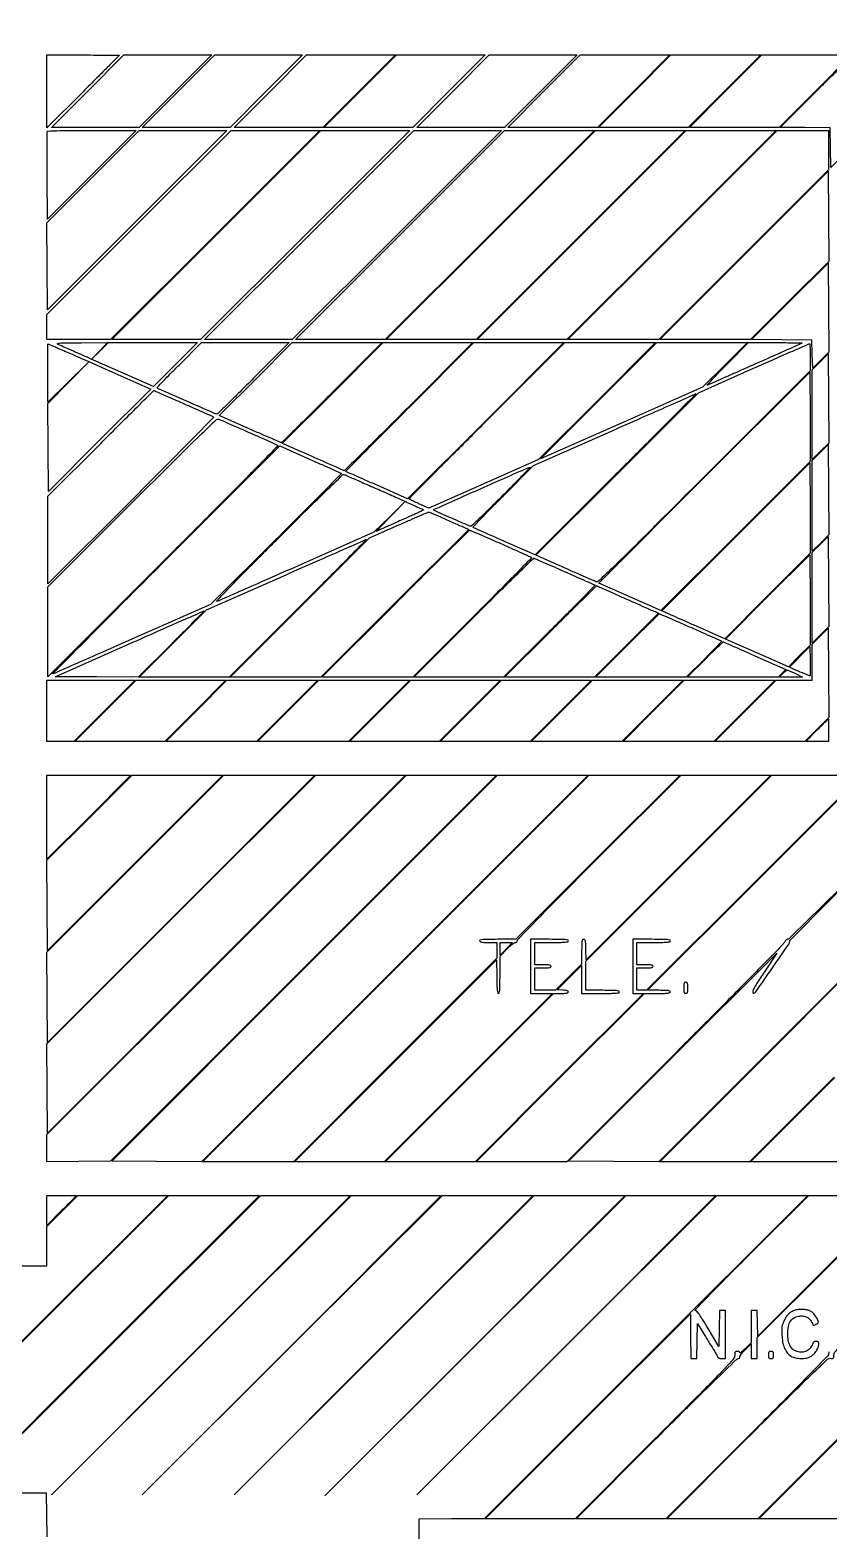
# Model space of a CAD drawing. Extents: x 0 to 1066, y 0 to 761.
# Drawn here: x 470.8 to 537.1, y 370.5 to 494.9 of the extents above; entities that cross this region are included whole.
import ezdxf

# ---------------------------------------------------------------- set-up
doc = ezdxf.new("R2010")
doc.units = 0
doc.header["$MEASUREMENT"] = 0

msp = doc.modelspace()

# ---------------------------------------------------------------- linework, layer by layer
for points in [[(183.390323, 95.266879, 0.000001), (192.989143, 95.254457, 0.000118)], [(329.859243, 95.267872, -0.000023), (352.558836, 95.240684, -0.000004), (375.624384, 95.211821, -0.198594)], [(479.458836, 95.240684, -0.000004), (502.524384, 95.211821, -0.198594)], [(733.258836, 95.240684, -0.000004), (756.324384, 95.211821, -0.198594)], [(289.192229, 95.24091, -0.000004), (312.172908, 95.212432, -0.198597)], [(416.092229, 95.24091, -0.000004), (439.072908, 95.212432, -0.198597)], [(542.992229, 95.24091, -0.000004), (565.972908, 95.212432, -0.198597)], [(606.442229, 95.24091, -0.000004), (629.422908, 95.212432, -0.198597)], [(669.892229, 95.24091, -0.000004), (692.872908, 95.212432, -0.198597)], [(375.865972, 145.56135, -0.000139), (375.849221, 127.376659, -0.000232), (375.823742, 112.056445, -0.000003), (375.794083, 98.149601, -0.198357)], [(537.972827, 423.645946, -0.001596), (535.742983, 421.447326, -0.000145), (533.740648, 419.486733, -0.196101), (533.642747, 419.4468, 0.152809), (533.575778, 419.425844, 0.039947), (533.487609, 419.353608, 0.036771), (533.395574, 419.250982, 0.030482), (533.313104, 419.12955, -0.060386), (533.13636, 418.900054, -0.000191), (530.56827, 416.289898, -0.001081), (527.655501, 413.344433, -0.000676), (524.233401, 409.90815), (515.341994, 401.004), (511.576939, 401.004), (507.811885, 401.004), (514.791, 407.9835), (521.770115, 414.963), (522.848958, 414.963, 0.003771), (523.436644, 414.967432, 0.025507), (523.726843, 414.986638, 0.058071), (523.881149, 415.023272, 0.315286), (523.9278, 415.0899, 0.301002), (523.884333, 415.155562, 0.067281), (523.74805, 415.19283, 0.028725), (523.490053, 415.212251, 0.004426), (522.9762, 415.2168), (522.024601, 415.2168), (530.9496, 424.1421), (539.874599, 433.0674)], [(539.1558, 417.20457), (531.054291, 409.10339), (522.952782, 401.002211), (519.210108, 401.024256), (515.467433, 401.0463), (524.105743, 409.6755), (532.744053, 418.3047), (531.719927, 416.762453, 0.003704), (531.068569, 415.765618, 0.028369), (530.793394, 415.278994, 0.121092), (530.744283, 415.056151, 0.463761), (530.840667, 414.978492, 0.196188), (531.001356, 415.083245, 0.000635), (532.386543, 417.089129, 0.000781), (533.754479, 419.082079, 0.151127), (533.826, 419.313301, -0.197127), (533.851956, 419.376578, -0.00006), (535.832681, 421.384231, -0.001028), (538.037972, 423.609793, -0.000623)], [(542.83544, 398.2122), (536.99827, 392.374334), (531.1611, 386.536469), (531.137422, 387.594434), (531.113745, 388.6524), (530.862472, 388.6524), (530.6112, 388.6524), (530.6112, 387.31706), (530.6112, 385.98172), (530.1459, 385.5222, -0.010526), (529.967273, 385.353069, -0.020767), (529.817282, 385.227879, -0.023807), (529.706613, 385.151125, -0.589137), (529.6806, 385.16554, 0.195438), (529.664632, 385.20483, 0.086747), (529.618472, 385.238185, 0.06663), (529.55005, 385.260828, 0.046666), (529.4691, 385.2684, 0.052545), (529.352662, 385.25613, 0.195566), (529.292859, 385.215545, 0.129271), (529.264312, 385.132521, 0.018517), (529.2576, 384.951351, -0.182983), (529.132902, 384.622024, -0.009516), (528.353231, 383.773192, -0.005476), (526.882291, 382.26513, -0.00037), (522.637852, 378.014151), (516.018104, 371.394), (512.29566, 371.394), (508.573216, 371.394), (517.075358, 379.896553), (525.5775, 388.399106), (525.600269, 386.537653), (525.623037, 384.6762), (525.873221, 384.6762), (526.123405, 384.6762), (526.146552, 386.13555), (526.1697, 387.5949), (526.7196, 386.684648, 0.00102), (526.947069, 386.309847, 0.001023), (527.175809, 385.936401, 0.000998), (527.376649, 385.611461, 0.004094), (527.500451, 385.415648, -0.006631), (527.595047, 385.264337, -0.006104), (527.688296, 385.106367, -0.006107), (527.767977, 384.963525, -0.020035), (527.815607, 384.86655, 0.068858), (527.87234, 384.774839, 0.104741), (527.94548, 384.716823, 0.083938), (528.048037, 384.685729, 0.031736), (528.198006, 384.6762), (528.4962, 384.6762), (528.4962, 386.6643), (528.4962, 388.6524), (528.244352, 388.6524), (527.992504, 388.6524), (527.969402, 387.160633), (527.9463, 385.668866), (527.058, 387.15956, 0.003814), (526.610681, 387.897367, 0.015973), (526.324302, 388.330119, 0.020218), (526.119748, 388.595338, 0.22022), (526.000781, 388.651327, -0.657883), (525.975608, 388.710759, -0.001024), (527.04147, 389.820591, -0.003444), (528.46324, 391.274777, -0.001081), (530.6112, 393.4323), (535.390538, 398.2122), (539.112989, 398.2122)], [(537.083145, 385.226145, 0.140654), (537.051107, 385.168461, 0.056939), (537.0408, 385.078247, -0.194477), (536.971875, 384.907743, -0.000789), (535.518796, 383.408899, -0.00276), (533.526804, 381.383138, -0.000714), (530.294148, 378.141047), (523.547497, 371.394), (519.8251, 371.394), (516.102704, 371.394), (522.7434, 378.0351, -0.001003), (525.345273, 380.626713, -0.001757), (527.51102, 382.760237, -0.000183), (529.42729, 384.633404, -0.195863), (529.532348, 384.6762, 0.093857), (529.590912, 384.687291, 0.1054), (529.638677, 384.718883, 0.104358), (529.669732, 384.7675, 0.090366), (529.6806, 384.82714, -0.146026), (529.705559, 384.910779, -0.017818), (529.817282, 385.068725, -0.019901), (529.967711, 385.250593, -0.015197), (530.1459, 385.4376), (530.6112, 385.89712), (530.6112, 385.28666), (530.6112, 384.6762), (530.865, 384.6762), (531.1188, 384.6762), (531.1188, 385.543125), (531.1188, 386.41005), (537.019423, 392.311125), (542.920047, 398.2122)], [(503.140764, 281.083694, 0.000007), (513.507446, 281.06242, 0.000347)]]:
    msp.add_lwpolyline(points, format="xyb")
for points in [[(409.06215, 749.15415), (40.8618, 749.132981), (40.8618, 380.65769), (40.8618, 12.1824), (501.2973, 12.1824), (961.7328, 12.1824), (961.7328, 380.646631), (961.7328, 749.110861), (961.41555, 749.1633, 0.040886), (961.153339, 749.184871, 0.000002), (934.190609, 749.194398, 0.000089), (904.448031, 749.199508, 0.000054), (869.1804, 749.195529, -0.000029), (813.61687, 749.186499, -0.000004), (696.10453, 749.175037, -0.000004), (556.774728, 749.163736, -0.000004)], [(478.2438, 492.773403, -0.198001), (478.237568, 492.758282, -0.000018), (477.361581, 491.876194, -0.000559), (476.392078, 490.902188, -0.000337), (475.2405, 489.7494), (472.2372, 486.746994), (472.2372, 489.770997), (472.2372, 492.795), (475.2405, 492.795, -0.000674), (476.392118, 492.793448, -0.001124), (477.361581, 492.788656, -0.000051), (478.234982, 492.782286, -0.412049)], [(539.2404, 489.134728), (539.2404, 485.474455), (538.22709, 484.463785), (537.213779, 483.453114), (537.19074, 485.099607), (537.1677, 486.7461), (535.096994, 486.768798), (533.026288, 486.791495), (536.027147, 489.793248, -0.001656), (537.185282, 490.944077, -0.00269), (538.177699, 491.913235, -0.000412), (539.061519, 492.765694, -0.194009), (539.134203, 492.795, -0.401748), (539.193761, 492.737935, -0.003436), (539.218636, 492.044876, -0.006087), (539.236029, 491.011607, -0.001164)], [(475.959235, 482.854105), (472.2795, 479.17361), (472.257415, 482.748355, -0.001079), (472.251875, 484.126346, -0.001722), (472.253738, 485.304083, -0.000327), (472.259636, 486.342542, -0.090262), (472.27591, 486.42885, -0.2991), (472.357552, 486.487522, -0.003327), (473.069563, 486.512605, -0.005934), (474.118507, 486.530115, -0.001206), (475.97773, 486.5346), (479.638971, 486.5346)], [(477.125041, 466.7382), (480.86414, 465.0885), (476.61412, 460.837007), (472.3641, 456.585514), (472.342037, 460.243137), (472.319973, 463.90076), (474.034037, 465.63673), (475.7481, 467.372699), (474.03495, 465.681493), (472.3218, 463.990286), (472.3218, 466.418172), (472.3218, 468.846057), (472.853871, 468.616978, -0.001857), (473.213608, 468.460511, -0.000104), (474.328007, 467.970592, -0.00016), (475.654017, 467.386806, -0.000118)], [(476.592125, 468.23985), (475.917319, 467.5419), (476.638177, 468.23985), (477.359034, 468.9378), (481.037124, 468.9378), (484.715214, 468.9378), (482.894167, 467.116753), (481.07312, 465.295706), (477.22621, 466.99706, -0.000011), (475.73357, 467.657242, -0.000017), (474.434776, 468.231774, -0.000006), (473.315869, 468.726792, -0.000415), (473.1255, 468.811206, -0.666468), (473.126797, 468.867285, -0.077765), (473.300294, 468.905484, -0.013272), (473.820755, 468.923685, -0.001319), (475.069315, 468.930899), (477.266931, 468.9378)], [(489.3687, 465.9768, -0.001366), (488.227589, 464.841561, -0.002229), (487.252757, 463.885594, -0.000283), (486.381643, 463.039883, -0.194923), (486.322215, 463.0158, -0.103557), (486.199375, 463.041518, -0.000125), (483.843597, 464.073844, -0.000141), (481.495221, 465.104415, -0.091132), (481.377884, 465.18393, -0.409971), (481.377414, 465.214658, -0.000414), (481.896128, 465.756425, -0.003207), (482.486913, 466.364586, -0.001923), (483.196063, 467.079766), (485.052658, 468.9378), (488.690726, 468.9378), (492.328794, 468.9378)], [(495.8829, 464.7924, -0.000782), (494.288744, 463.202971, -0.001287), (492.93535, 461.864711, -0.000095), (491.717043, 460.666668, -0.196685), (491.668979, 460.647, -0.101548), (491.616151, 460.657841, -0.000231), (490.875581, 460.975557, -0.00152), (490.041863, 461.336696, -0.000943), (489.065181, 461.765491), (486.530552, 462.883981), (489.556585, 465.910891), (492.582619, 468.9378), (496.305136, 468.9378), (500.027653, 468.9378)], [(502.232796, 463.612897, -0.000719), (500.187558, 461.573338, -0.001196), (498.457604, 459.861352, -0.000059), (496.895751, 458.323462, -0.345635), (496.857896, 458.319204, 0.034144), (496.781986, 458.359238, 0.000023), (494.641881, 459.30727, 0.000206), (492.718055, 460.15844, 0.003044), (492.040859, 460.452808), (491.752018, 460.576279), (495.932138, 464.757039), (500.112259, 468.9378), (503.834728, 468.9378), (507.557196, 468.9378)], [(508.614091, 462.464929), (502.141219, 455.992057), (499.60426, 457.107902, -0.000421), (498.628835, 457.53791, -0.000685), (497.801179, 457.904964, -0.000075), (497.062308, 458.233987, -0.062832), (497.028651, 458.254373, -0.446387), (497.02701, 458.281234, -0.000042), (498.565837, 459.840632, -0.001018), (500.276442, 461.566771, -0.000609), (502.315899, 463.611399), (507.641796, 468.9378), (511.364379, 468.9378), (515.086962, 468.9378)], [(517.849535, 464.086236), (512.998521, 459.234673), (508.448441, 457.225686), (503.89836, 455.2167), (503.08428, 455.575133, -0.004928), (502.772195, 455.71623, -0.007923), (502.509336, 455.843305, -0.00272), (502.287391, 455.956491, -0.280466), (502.2702, 455.984727, -0.197855), (502.284944, 456.020529, -0.000022), (504.165047, 457.915828, -0.000616), (506.247372, 460.009636, -0.000371), (508.720743, 462.486844), (515.171285, 468.9378), (518.935917, 468.9378), (522.700548, 468.9378)], [(535.518, 467.732097), (535.518, 466.610995), (526.724696, 457.817996, -0.000311), (521.340985, 452.441161, -0.003666), (519.231366, 450.367488, -0.002817), (517.96016, 449.149942, -0.301955), (517.735946, 449.11106, 0.000113), (517.592643, 449.174123, 0.000002), (516.895984, 449.48051, 0.000006), (516.080776, 449.839019, 0.000004), (515.150956, 450.247911), (512.761412, 451.2987), (519.500282, 458.038173), (526.239151, 464.777647), (530.815125, 466.807367, -0.000343), (532.574149, 467.586153, -0.000562), (534.065546, 468.243223, -0.000044), (535.405126, 468.831465, -0.071969), (535.45455, 468.845143, -0.430878), (535.480168, 468.824113, -0.0032), (535.499362, 468.521509, -0.008929), (535.513443, 468.161424, -0.005307)], [(534.829602, 468.898002, -0.092092), (534.764987, 468.853632, -0.000017), (530.986397, 467.175121, -0.000086), (527.344015, 465.558015, -0.017059), (526.9734, 465.408463, -0.789288), (526.960339, 465.428231, -0.001403), (527.405431, 465.900969, -0.003849), (527.950102, 466.467431, -0.00214), (528.622345, 467.150012), (530.398189, 468.9378), (532.633795, 468.9378, -0.001669), (533.488338, 468.934947, -0.002861), (534.201, 468.926109, -0.000466), (534.823059, 468.914254, -0.660975)], [(483.560819, 463.894822, -0.000949), (484.494433, 463.481811, -0.001513), (485.290731, 463.124847, -0.000286), (485.991978, 462.807457, -0.079413), (486.046132, 462.77166, -0.42421), (486.047351, 462.724447, -0.000072), (484.064735, 460.707169, -0.001337), (481.853358, 458.469774, -0.000801), (479.214682, 455.822782), (472.3218, 448.930289), (472.3218, 452.567592), (472.3218, 456.204896), (476.699545, 460.583248, -0.000319), (478.380284, 462.262075, -0.00053), (479.800088, 463.675459, -0.000016), (481.086226, 464.952989, -0.198032), (481.107114, 464.9616, -0.102839), (481.130325, 464.956775, -0.000049), (481.840192, 464.648234, -0.000698), (482.629325, 464.303839, -0.000425)], [(519.395928, 458.018761), (512.706889, 451.329723), (510.174595, 452.442734, -0.000965), (509.199401, 452.873606, -0.001542), (508.368067, 453.245911, -0.000284), (507.635494, 453.577204, -0.083252), (507.580701, 453.614001, -0.414753), (507.579415, 453.661708, -0.000551), (508.281759, 454.399984, -0.003697), (509.086282, 455.231406, -0.002215), (510.053783, 456.207879), (512.588464, 458.7435), (519.294482, 461.717051, -0.000118), (521.868805, 462.857817, -0.000196), (524.043013, 463.819647, -0.000007), (526.009329, 464.688557, -0.053857), (526.042733, 464.699201, -0.742404), (526.047584, 464.690203, -0.000011), (524.107655, 462.740369, -0.000395), (521.957908, 460.583157, -0.000236)], [(488.988, 461.497509, -0.00115), (489.884267, 461.098888, -0.001828), (490.649128, 460.753239, -0.000372), (491.320813, 460.44613, -0.089026), (491.375905, 460.407856, -0.412479), (491.376087, 460.357542, -0.000041), (488.611682, 457.557036, -0.001004), (485.540071, 454.458283, -0.000602), (481.879555, 450.789055), (472.3218, 441.231581), (472.3218, 444.95365), (472.3218, 448.67572), (479.314969, 455.669269, -0.000476), (483.288437, 459.635393, -0.003872), (485.122996, 461.434984, -0.002271), (486.295254, 462.556972, -0.289929), (486.484819, 462.594327, -0.010594), (486.614563, 462.540843, -0.000195), (487.293009, 462.243884, -0.000482), (488.08366, 461.896537, -0.000322)], [(496.644762, 458.094438, -0.412584), (496.644842, 458.06572, -0.000041), (495.073811, 456.477365, -0.001009), (493.328092, 454.719794, -0.000605), (491.247648, 452.638706), (485.8155, 447.218007), (479.3436, 444.363672, -0.000142), (476.853246, 443.266184, -0.00023), (474.735544, 442.334806, -0.000027), (472.845142, 441.504556, -0.019603), (472.7448, 441.465108, -0.794859), (472.731641, 441.485958, -0.000044), (475.434716, 444.216671, -0.000693), (478.460632, 447.264521, -0.00041), (482.080161, 450.894241), (491.542423, 460.367605), (494.076075, 459.248539, -0.000605), (495.049976, 458.816977, -0.000984), (495.875759, 458.447907, -0.000108), (496.612507, 458.116697, -0.090924)], [(500.21865, 456.535948, -0.001056), (501.459417, 455.984524, -0.001747), (502.50404, 455.51324, -0.000135), (503.438529, 455.087403, -0.293777), (503.4546, 455.062411, -0.286187), (503.439392, 455.038017, -0.001369), (503.162598, 454.903246, -0.005595), (502.841657, 454.752473, -0.00344), (502.46055, 454.581771, 0.000326), (502.009493, 454.383101, 0.000194), (501.472713, 454.146007, 0.000194), (500.937952, 453.909308, 0.000336), (500.4936, 453.712062), (499.5207, 453.279412), (500.74738, 454.530956), (501.97406, 455.7825), (500.66278, 454.494612), (499.3515, 453.206724), (493.0065, 450.40504, -0.000105), (490.553113, 449.322344, -0.000164), (488.438364, 448.390449, -0.000044), (486.592781, 447.578081, -0.005775), (486.3654, 447.481137, -0.809448), (486.329569, 447.533365, -0.002054), (487.382501, 448.632898, -0.003364), (488.917817, 450.201772, -0.000883), (491.3991, 452.694573, -0.001133), (493.631585, 454.919408, -0.002564), (495.333439, 456.590535, -0.000375), (496.756513, 457.971577, -0.260108), (496.8558, 457.998066, -0.0403), (496.952388, 457.965114, -0.0002), (497.895983, 457.555302, -0.000913), (498.969075, 457.086405, -0.000578)], [(509.9265, 456.1632, -0.001606), (508.980256, 455.222596, -0.00261), (508.169843, 454.430486, -0.000388), (507.447691, 453.733062, -0.194188), (507.390055, 453.7098, -0.103189), (507.230072, 453.743172, -0.00058), (505.803928, 454.367195, -0.000257), (504.340906, 455.010275, -0.297555), (504.306272, 455.0634, -0.296321), (504.338051, 455.112239, -0.00003), (508.250028, 456.848537, -0.000087), (512.10565, 458.558742, -0.080318), (512.294753, 458.608444, -0.697192), (512.304852, 458.587529, -0.000393), (511.633751, 457.893518, -0.002491), (510.860991, 457.10355, -0.001451)], [(531.976391, 447.926541), (528.432992, 444.383143), (526.074646, 445.419828, -0.000548), (525.153296, 445.826043, -0.000785), (524.337091, 446.188503, -0.000421), (523.646898, 446.496999, -0.012086), (523.471285, 446.580824), (523.22627, 446.705134), (529.350985, 452.830313), (535.4757, 458.955493), (535.497744, 455.212716), (535.519789, 451.469939)], [(505.15684, 454.355943, 0.000107), (505.653337, 454.13638, 0.000114), (506.13924, 453.921759, 0.000108), (506.557186, 453.737376, 0.000533), (506.79296, 453.633721), (507.21262, 453.449758), (501.082679, 447.319379), (494.952738, 441.189), (491.18805, 441.189), (487.423363, 441.189), (493.197026, 446.96295), (498.97069, 452.7369), (501.402995, 453.812468, -0.000649), (502.339286, 454.225045, -0.001052), (503.136244, 454.572993, -0.000127), (503.84741, 454.881488, -0.087835), (503.88784, 454.891118, -0.114289), (503.927213, 454.8844, -0.000628), (504.282282, 454.735181, -0.002678), (504.686747, 454.562049, -0.001693)], [(509.879169, 452.269553, -0.000765), (510.837175, 451.844008, -0.001237), (511.651032, 451.478585, -0.000171), (512.373606, 451.151702, -0.090299), (512.413508, 451.124092, -0.411524), (512.413673, 451.088353, -0.000077), (510.991708, 449.640447, -0.00138), (509.405101, 448.034284, -0.000827), (507.512011, 446.13471), (502.566842, 441.189), (498.802091, 441.189), (495.037341, 441.189), (501.1281, 447.2802, -0.000652), (503.46955, 449.615717, -0.001077), (505.454615, 451.582102, -0.000066), (507.244608, 453.347162, -0.197143), (507.30368, 453.371372, -0.100967), (507.367904, 453.358247, -0.000352), (508.095218, 453.047701, -0.001882), (508.918256, 452.691926, -0.001178)], [(493.0488, 446.8995), (487.33877, 441.189), (483.616294, 441.189), (479.893818, 441.189), (482.686714, 443.981896), (485.47961, 446.774792), (492.077155, 449.691038, -0.000205), (494.609882, 450.809314, -0.000339), (496.749028, 451.751036, -0.000012), (498.683792, 452.60116, -0.095717), (498.716765, 452.608642, -0.678563), (498.721848, 452.596968, -0.000019), (497.069152, 450.932142, -0.00056), (495.235377, 449.08918, -0.000334)], [(515.1717, 449.93906, -0.000422), (516.115081, 449.52195, -0.000685), (516.915752, 449.165815, -0.000077), (517.630197, 448.846729, -0.061158), (517.663699, 448.82654, -0.44723), (517.665433, 448.799979, -0.000082), (516.573844, 447.687862, -0.001417), (515.354836, 446.453351, -0.000848), (513.899352, 444.992651), (510.096405, 441.189), (506.373924, 441.189), (502.651442, 441.189), (507.600271, 446.138793, -0.001119), (509.503891, 448.034281, -0.001852), (511.120233, 449.624708, -0.000151), (512.573063, 451.042839, -0.296043), (512.6337, 451.054965, -0.008952), (512.69967, 451.02737, -0.000038), (513.414135, 450.713299, -0.000187), (514.225129, 450.35636, -0.000118)], [(520.123852, 447.741323, 0.000145), (521.002519, 447.3533, 0.000201), (521.789848, 447.006263, 0.000123), (522.453014, 446.714467, 0.002575), (522.651413, 446.628445), (522.940126, 446.505028), (520.283117, 443.847014), (517.626107, 441.189), (513.903556, 441.189), (510.181005, 441.189), (513.982442, 444.991141, -0.001008), (515.443704, 446.446792, -0.001675), (516.68206, 447.667224, -0.000116), (517.796659, 448.757847, -0.344724), (517.834442, 448.762034, 0.033485), (517.87621, 448.739936, 0.000074), (518.527813, 448.44931, 0.000501), (519.261912, 448.1229, 0.000311)], [(482.557111, 443.937534), (479.806645, 441.187068), (476.36448, 441.209184), (472.922315, 441.2313), (479.072807, 443.95376, -0.000163), (481.434111, 444.998051, -0.000269), (483.428971, 445.878227, -0.000011), (485.232292, 446.672689, -0.069125), (485.265439, 446.68211, -0.716987), (485.270417, 446.672201, -0.000073), (484.48725, 445.87832, -0.001044), (483.608846, 444.991871, -0.000618)], [(525.604985, 445.325938, -0.000624), (526.570239, 444.898388, -0.001013), (527.389294, 444.532385, -0.00012), (528.118979, 444.204332, -0.086184), (528.153824, 444.180764, -0.411322), (528.154536, 444.150732, -0.000639), (527.747427, 443.720702, -0.003983), (527.279602, 443.235598, -0.002387), (526.71653, 442.666426), (525.240913, 441.189), (521.475818, 441.189), (517.710723, 441.189), (520.3323, 443.8116, -0.001255), (521.342476, 444.817109, -0.002052), (522.204438, 445.663811, -0.00024), (522.975725, 446.414528, -0.195278), (523.024174, 446.4342, -0.101507), (523.077814, 446.423197, -0.000242), (523.811285, 446.108648, -0.001559), (524.637471, 445.750809, -0.000968)], [(530.932046, 442.965556), (533.494792, 441.837999), (533.177927, 441.5135), (532.861061, 441.189), (529.093287, 441.189), (525.325513, 441.189), (526.799557, 442.664851, -0.002275), (527.368175, 443.229009, -0.003747), (527.854656, 443.700181, -0.000596), (528.287041, 444.111741, -0.315101), (528.32145, 444.116908, 0.011511), (528.360284, 444.098699, 0.000016), (529.108051, 443.768883, 0.000136), (529.946088, 443.399555, 0.000084)], [(535.493412, 441.305412, -0.304613), (535.448229, 441.296533, -0.000519), (534.683911, 441.618216, -0.001479), (533.958246, 441.92705, -0.077904), (533.830313, 442.007403, -0.419452), (533.828672, 442.034657, -0.001753), (534.050731, 442.278994, -0.006608), (534.313994, 442.559112, -0.003949), (534.634013, 442.885529), (535.4757, 443.730584), (535.499244, 442.532686, -0.002339), (535.506153, 442.071339, -0.003762), (535.507243, 441.678042, -0.000788), (535.505061, 441.333224, -0.196859)], [(534.2913, 441.486427), (534.8835, 441.203142), (533.915154, 441.196071), (532.946809, 441.189), (533.2338, 441.4851, -0.015305), (533.350223, 441.598085, -0.020608), (533.462677, 441.692533, -0.018186), (533.559996, 441.76216, -0.163685), (533.609946, 441.775456, -0.080187), (533.668469, 441.762101, -0.004198), (533.84687, 441.688184, -0.006544), (534.057953, 441.595365, -0.004705)], [(537.0408, 436.7898), (537.0408, 435.8592), (536.090493, 435.8592), (535.140186, 435.8592), (536.0679, 436.7898, -0.00114), (536.425217, 437.146598, -0.001867), (536.729735, 437.447036, -0.000199), (537.002613, 437.714044, -0.195985), (537.018207, 437.7204, -0.406447), (537.027439, 437.711411, -0.000579), (537.034163, 437.447036, -0.003793), (537.039176, 437.146637, -0.002275)], [(479.1744, 433.045863, -0.198123), (479.168176, 433.030772, -0.000013), (478.155499, 432.011979, -0.000483), (477.035798, 430.887749, -0.000291), (475.7058, 429.5565), (472.2372, 426.088674), (472.2372, 429.578037), (472.2372, 433.0674), (475.7058, 433.0674, -0.000582), (477.035837, 433.065852, -0.00097), (478.155499, 433.061074, -0.000038), (479.165594, 433.054725, -0.412352)], [(517.9212, 426.2571), (511.111294, 419.4468), (509.609447, 419.4468, 0.002515), (508.776124, 419.442609, 0.018562), (508.379058, 419.423863, 0.03718), (508.162384, 419.389203, 0.347518), (508.1076, 419.3199, 0.266366), (508.144079, 419.256283, 0.088943), (508.2486, 419.217882, 0.037256), (508.447614, 419.197875, 0.00643), (508.8267, 419.193), (509.5458, 419.193), (509.5458, 418.537508), (509.5458, 417.882016), (501.107109, 409.443008), (492.668417, 401.004), (488.903642, 401.004), (485.138867, 401.004), (501.1704, 417.0357), (517.201933, 433.0674), (520.966519, 433.0674), (524.731106, 433.0674)], [(524.604425, 425.410599), (516.9483, 417.753797), (516.92419, 418.600299, 0.004152), (516.90546, 419.109339, 0.044055), (516.877932, 419.314886, 0.145859), (516.824622, 419.41, 0.194981), (516.73384, 419.4468, 0.221786), (516.642507, 419.404191, 0.135458), (516.592147, 419.29395, 0.036862), (516.571395, 419.051953, 0.002963), (516.5676, 418.411626), (516.5676, 417.376453), (515.490171, 416.296626), (514.412741, 415.2168), (513.544371, 415.2168), (512.676, 415.2168), (512.676, 416.1474), (512.676, 417.078), (513.3528, 417.078, 0.006994), (513.7074, 417.08296, 0.039364), (513.89565, 417.103116, 0.093584), (513.994577, 417.14171, 0.258593), (514.0296, 417.2049, 0.258593), (513.994577, 417.26809, 0.093584), (513.89565, 417.306684, 0.039364), (513.7074, 417.32684, 0.006994), (513.3528, 417.3318), (512.676, 417.3318), (512.676, 418.2624), (512.676, 419.193), (514.0719, 419.193, 0.002745), (514.843682, 419.197237, 0.019923), (515.214, 419.216073, 0.041306), (515.414757, 419.251201, 0.341131), (515.4678, 419.3199, 0.350929), (515.412054, 419.389544, 0.034985), (515.1858, 419.423935, 0.017834), (514.772769, 419.442634, 0.002394), (513.9027, 419.4468), (512.3376, 419.4468), (512.3376, 417.2049), (512.3376, 414.963), (513.246858, 414.963), (514.156115, 414.963), (507.177, 407.9835), (500.197885, 401.004), (496.475453, 401.004), (492.75302, 401.004), (501.12826, 409.379713), (509.5035, 417.755426), (509.526696, 416.359213, 0.002903), (509.54369, 415.601248, 0.019357), (509.568938, 415.224594, 0.036816), (509.606801, 415.015621, 0.341954), (509.674746, 414.963, 0.352723), (509.742927, 415.017933, 0.033412), (509.776737, 415.245331, 0.017717), (509.79538, 415.655924, 0.002486), (509.7996, 416.504827), (509.7996, 418.046654), (510.368381, 418.619827, -0.012266), (510.5972, 418.83937, -0.01681), (510.814239, 419.02463, -0.013574), (511.000969, 419.165352, -0.15591), (511.087481, 419.193, 0.0911), (511.146696, 419.203879, 0.103804), (511.195147, 419.234953, 0.104748), (511.226716, 419.282622, 0.094327), (511.2378, 419.340854, -0.195928), (511.280378, 419.445341, -0.000172), (513.201276, 421.409536, -0.001709), (515.383779, 423.624503, -0.000984), (518.026753, 426.278054), (524.815706, 433.0674), (528.538128, 433.0674), (532.260549, 433.0674)], [(530.865, 424.1421), (521.940001, 415.2168), (521.538, 415.2168), (521.136, 415.2168), (521.136, 416.1474), (521.136, 417.078), (521.8128, 417.078, 0.006994), (522.1674, 417.08296, 0.039364), (522.35565, 417.103116, 0.093584), (522.454577, 417.14171, 0.258593), (522.4896, 417.2049, 0.258593), (522.454577, 417.26809, 0.093584), (522.35565, 417.306684, 0.039364), (522.1674, 417.32684, 0.006994), (521.8128, 417.3318), (521.136, 417.3318), (521.136, 418.2624), (521.136, 419.193), (522.5319, 419.193, 0.002745), (523.303682, 419.197237, 0.019923), (523.674, 419.216073, 0.041306), (523.874757, 419.251201, 0.341131), (523.9278, 419.3199, 0.350929), (523.872054, 419.389544, 0.034985), (523.6458, 419.423935, 0.017834), (523.232769, 419.442634, 0.002394), (522.3627, 419.4468), (520.7976, 419.4468), (520.7976, 417.2049), (520.7976, 414.963), (521.241558, 414.963), (521.685515, 414.963), (514.7064, 407.9835), (507.727285, 401.004), (504.004885, 401.004), (500.282485, 401.004), (507.2616, 407.9835), (514.240715, 414.963), (514.854258, 414.963, 0.008298), (515.166429, 414.968181, 0.041062), (515.340874, 414.988379, 0.09146), (515.434787, 415.025863, 0.25764), (515.4678, 415.085678, 0.225594), (515.440102, 415.143944, 0.094395), (515.361711, 415.186266, 0.049509), (515.222916, 415.21554, 0.013675), (515.000491, 415.233728), (514.533182, 415.2591), (515.550391, 416.272978), (516.5676, 417.286855), (516.5676, 416.124928), (516.5676, 414.963), (518.1327, 414.963, 0.002394), (519.002769, 414.967166, 0.017834), (519.4158, 414.985865, 0.034985), (519.642054, 415.020256, 0.350929), (519.6978, 415.0899, 0.341131), (519.644757, 415.158599, 0.041306), (519.444, 415.193727, 0.019923), (519.073682, 415.212563, 0.002745), (518.3019, 415.2168), (516.906, 415.2168), (516.906, 416.422178), (516.906, 417.627555), (524.625577, 425.347478), (532.345153, 433.0674), (536.067576, 433.0674), (539.789999, 433.0674)], [(510.8148, 419.169202, -0.193519), (510.808326, 419.153101, -0.000719), (510.665693, 419.004843, -0.003569), (510.501796, 418.837381, -0.002217), (510.3072, 418.6431), (509.7996, 418.140797), (509.7996, 418.666898), (509.7996, 419.193), (510.3072, 419.193, -0.004394), (510.501836, 419.191289, -0.007318), (510.665693, 419.186009, -0.00214), (510.805676, 419.178846, -0.398076)], [(525.0276, 415.4283, 0.009792), (525.032803, 415.162644, 0.077556), (525.056441, 415.042312, 0.189837), (525.107619, 414.984428, 0.118451), (525.1968, 414.963, 0.118451), (525.285981, 414.984428, 0.189837), (525.337159, 415.042312, 0.077556), (525.360797, 415.162644, 0.009792), (525.366, 415.4283, 0.009792), (525.360797, 415.693956, 0.077556), (525.337159, 415.814287, 0.189837), (525.285981, 415.872172, 0.118451), (525.1968, 415.8936, 0.118451), (525.107619, 415.872172, 0.189837), (525.056441, 415.814287, 0.077556), (525.032803, 415.693956, 0.009792)], [(469.9107, 385.8606), (457.559317, 373.509), (454.069459, 373.509), (450.5796, 373.509), (450.5796, 373.741505, -0.194361), (450.675154, 373.978034, -0.001258), (452.274565, 375.626194, -0.002724), (454.736263, 378.122823, -0.000395), (459.779704, 383.174405), (468.979809, 392.3748), (470.608504, 392.3748), (472.2372, 392.3748), (472.2372, 394.002358), (472.2372, 395.629916), (473.526326, 396.921058), (474.815453, 398.2122), (478.538768, 398.2122), (482.262083, 398.2122)], [(474.6906, 398.189956, -0.19669), (474.684284, 398.174522, -0.000112), (474.330257, 397.814545, -0.0014), (473.934238, 397.414299, -0.000851), (473.4639, 396.9432), (472.2372, 395.718689), (472.2372, 396.965444), (472.2372, 398.2122), (473.4639, 398.2122, -0.001699), (473.934278, 398.210601, -0.002834), (474.330257, 398.205666, -0.000324), (474.681665, 398.199066, -0.408535)], [(544.5702, 384.8031), (531.1613, 371.394), (527.396701, 371.394), (523.632102, 371.394), (530.299643, 378.061942, -0.000415), (534.384742, 382.140504, -0.004839), (535.998476, 383.718145, -0.005496), (536.951765, 384.612336, -0.225762), (537.215492, 384.69344, 0.027069), (537.363524, 384.679841, 0.208459), (537.426891, 384.704678, 0.179202), (537.457227, 384.77055, 0.019236), (537.4638, 384.941343, -0.186944), (537.577678, 385.235277, -0.006175), (538.450867, 386.169593, -0.004921), (540.001094, 387.756252, -0.000435), (543.956644, 391.718945), (550.449488, 398.2122), (554.214294, 398.2122), (557.9791, 398.2122)], [(565.3395, 397.9584, -0.038973), (565.174876, 397.811399, -0.097558), (565.030907, 397.740695, -0.058098), (564.829701, 397.711122, -0.007468), (564.393072, 397.7046), (563.6898, 397.7046), (563.6898, 397.006757), (563.6898, 396.308914), (551.232558, 383.851457), (538.775315, 371.394), (535.010608, 371.394), (531.2459, 371.394), (544.6548, 384.8031), (558.0637, 398.2122), (561.823178, 398.2122), (565.582656, 398.2122)], [(534.442654, 388.724954, 0.059516), (534.099728, 388.621557, 0.068177), (533.807708, 388.443368, 0.063922), (533.56032, 388.182616, 0.044133), (533.349729, 387.833849, 0.023456), (533.231307, 387.55997, 0.051905), (533.173406, 387.340098, 0.040209), (533.154321, 387.080551, 0.009508), (533.165616, 386.646018, 0.030277), (533.228256, 386.054704, 0.053173), (533.360392, 385.581535, 0.063874), (533.566264, 385.210129, 0.075137), (533.849967, 384.925465, 0.091389), (534.182485, 384.762857, 0.049982), (534.631014, 384.684629, 0.049511), (535.094126, 384.696742, 0.079662), (535.472313, 384.807163, 0.074061), (535.73256, 384.981759, 0.05007), (535.971777, 385.248008, 0.050852), (536.148394, 385.54924, 0.08952), (536.219603, 385.827981, 0.033776), (536.220128, 385.958512, 0.143146), (536.193769, 386.031208, 0.161014), (536.134458, 386.073486, 0.046009), (536.022444, 386.097133, 0.069391), (535.905813, 386.094512, 0.134233), (535.821549, 386.056082, 0.092973), (535.749304, 385.968657, 0.022427), (535.665501, 385.799663, -0.089954), (535.433707, 385.457143, -0.11296), (535.112177, 385.250386, -0.108403), (534.722057, 385.199169, -0.077745), (534.293567, 385.304301, -0.102524), (534.018572, 385.492481, -0.084297), (533.817872, 385.787008, -0.068303), (533.696526, 386.188421, -0.039313), (533.6568, 386.692898, -0.043646), (533.713906, 387.345846, -0.102176), (533.893983, 387.799174, -0.130682), (534.204783, 388.076833, -0.09684), (534.649993, 388.203011, -0.060002), (535.0224, 388.189312, -0.10679), (535.307253, 388.079023, -0.098266), (535.536455, 387.853149, -0.045195), (535.740667, 387.485033, 0.375334), (535.805026, 387.455008, 0.035765), (535.981336, 387.519988, 0.035169), (536.151668, 387.61192, 0.256825), (536.1948, 387.690352, 0.127008), (536.147816, 387.872333, 0.024472), (535.967183, 388.164155, 0.026053), (535.755313, 388.439819, 0.092745), (535.582685, 388.578975, 0.053853), (535.340091, 388.67753, 0.037751), (535.050972, 388.736987, 0.036362), (534.742771, 388.753851, 0.039001)], [(532.0494, 384.9723, 0.021436), (532.056533, 384.806012, 0.13443), (532.085657, 384.72696, 0.189121), (532.145656, 384.687931, 0.050766), (532.2609, 384.6762, 0.050766), (532.376144, 384.687931, 0.189121), (532.436143, 384.72696, 0.13443), (532.465267, 384.806012, 0.021436), (532.4724, 384.9723, 0.021436), (532.465267, 385.138588, 0.13443), (532.436143, 385.21764, 0.189121), (532.376144, 385.256669, 0.050766), (532.2609, 385.2684, 0.050766), (532.145656, 385.256669, 0.189121), (532.085657, 385.21764, 0.13443), (532.056533, 385.138588, 0.021436)]]:
    msp.add_lwpolyline(points, format="xyb", close=True)
for points in [[(482.8968, 489.7917), (479.894394, 486.7884), (476.256594, 486.7884), (472.618794, 486.7884), (475.6212, 489.7917), (478.623606, 492.795), (482.261406, 492.795), (485.899206, 492.795)], [(490.4262, 489.7917), (487.423794, 486.7884), (483.785994, 486.7884), (480.148194, 486.7884), (483.1506, 489.7917), (486.153006, 492.795), (489.790806, 492.795), (493.428606, 492.795)], [(498.1248, 489.7917), (495.122394, 486.7884), (491.442294, 486.7884), (487.762194, 486.7884), (490.7646, 489.7917), (493.767006, 492.795), (497.447106, 492.795), (501.127206, 492.795)], [(505.5696, 489.7917), (502.567194, 486.7884), (498.887094, 486.7884), (495.206994, 486.7884), (498.2094, 489.7917), (501.211806, 492.795), (504.891906, 492.795), (508.572006, 492.795)], [(513.1836, 489.7917), (510.181194, 486.7884), (506.543394, 486.7884), (502.905594, 486.7884), (505.908, 489.7917), (508.910406, 492.795), (512.548206, 492.795), (516.186006, 492.795)], [(520.8822, 489.7917), (517.879794, 486.7884), (514.157394, 486.7884), (510.434994, 486.7884), (513.4374, 489.7917), (516.439806, 492.795), (520.162206, 492.795), (523.884606, 492.795)], [(528.4116, 489.7917), (525.409194, 486.7884), (521.686794, 486.7884), (517.964394, 486.7884), (520.9668, 489.7917), (523.969206, 492.795), (527.691606, 492.795), (531.414006, 492.795)], [(535.941, 489.7917), (532.938594, 486.7884), (529.216194, 486.7884), (525.493794, 486.7884), (528.4962, 489.7917), (531.498606, 492.795), (535.221006, 492.795), (538.943406, 492.795)], [(479.72412, 479.08959), (472.2795, 471.64458), (472.257426, 475.260172), (472.235353, 478.875763), (476.064078, 482.705181), (479.892803, 486.5346), (483.530771, 486.5346), (487.168739, 486.5346)], [(486.1962, 477.8631), (477.52501, 469.1916), (474.881105, 469.1916), (472.2372, 469.1916), (472.2372, 470.227776), (472.2372, 471.263951), (479.872175, 478.899276), (487.507149, 486.5346), (491.18727, 486.5346), (494.86739, 486.5346)], [(493.641, 477.8631), (484.96981, 469.1916), (481.28971, 469.1916), (477.60961, 469.1916), (486.2808, 477.8631), (494.95199, 486.5346), (498.63209, 486.5346), (502.31219, 486.5346)], [(501.255, 477.8631), (492.58381, 469.1916), (488.94601, 469.1916), (485.30821, 469.1916), (493.9794, 477.8631), (502.65059, 486.5346), (506.28839, 486.5346), (509.92619, 486.5346)], [(508.9536, 477.8631), (500.28241, 469.1916), (496.56001, 469.1916), (492.83761, 469.1916), (501.5088, 477.8631), (510.17999, 486.5346), (513.90239, 486.5346), (517.62479, 486.5346)], [(516.483, 477.8631), (507.81181, 469.1916), (504.08941, 469.1916), (500.36701, 469.1916), (509.0382, 477.8631), (517.70939, 486.5346), (521.43179, 486.5346), (525.15419, 486.5346)], [(524.0124, 477.8631), (515.34121, 469.1916), (511.61881, 469.1916), (507.89641, 469.1916), (516.5676, 477.8631), (525.23879, 486.5346), (528.96119, 486.5346), (532.68359, 486.5346)], [(537.0408, 484.906239), (537.0408, 483.277878), (529.99804, 476.234739), (522.95528, 469.1916), (519.190545, 469.1916), (515.42581, 469.1916), (524.097, 477.8631), (532.76819, 486.5346), (534.904495, 486.5346), (537.0408, 486.5346)], [(533.806156, 472.428851), (530.569724, 469.1916), (526.804804, 469.1916), (523.039885, 469.1916), (530.019192, 476.17132), (536.9985, 483.15104), (537.020544, 479.408571), (537.042588, 475.666103)], [(536.386053, 467.478884), (535.7295, 466.818109), (535.6872, 467.983704), (535.6449, 469.1493), (533.150931, 469.171759), (530.656963, 469.194217), (533.827731, 472.36586), (536.9985, 475.537503), (537.020553, 471.838581), (537.042605, 468.139659)], [(528.453662, 467.084431), (526.5927, 465.231062), (519.870151, 462.265104), (513.147601, 459.299145), (517.966372, 464.118473), (522.785143, 468.9378), (526.549884, 468.9378), (530.314625, 468.9378)], [(536.364904, 459.930085), (535.6872, 459.252382), (535.6872, 462.972269), (535.6872, 466.692157), (536.34285, 467.351703), (536.9985, 468.01125), (537.020554, 464.30952), (537.042607, 460.607789)], [(529.321954, 452.897108), (523.1241, 446.710365), (520.556545, 447.853875), (517.988991, 448.997385), (526.732345, 457.741074), (535.4757, 466.484763), (535.497754, 462.784307), (535.519808, 459.083851)], [(536.364894, 452.316076), (535.6872, 451.638382), (535.6872, 455.400569), (535.6872, 459.162757), (536.34285, 459.822303), (536.9985, 460.481849), (537.020544, 456.737809), (537.042588, 452.99377)], [(536.364894, 444.702076), (535.6872, 444.024382), (535.6872, 447.786569), (535.6872, 451.548757), (536.34285, 452.208303), (536.9985, 452.867849), (537.020544, 449.123809), (537.042588, 445.37977)], [(534.609444, 442.9529), (533.6991, 442.049171), (531.094293, 443.2016), (528.489486, 444.354029), (531.982593, 447.847925), (535.4757, 451.34182), (535.497744, 447.599224), (535.519788, 443.856628)], [(536.048976, 436.855426), (535.055345, 435.8592), (531.332151, 435.8592), (527.608958, 435.8592), (530.1459, 438.3972), (532.682842, 440.9352), (534.185021, 440.9352), (535.6872, 440.9352), (535.6872, 442.434978), (535.6872, 443.934757), (536.34285, 444.594303), (536.9985, 445.25385), (537.020553, 441.552751), (537.042606, 437.851652)], [(477.0171, 438.3972), (474.480158, 435.8592), (473.358679, 435.8592), (472.2372, 435.8592), (472.2372, 438.3972), (472.2372, 440.9352), (475.895621, 440.9352), (479.554042, 440.9352)], [(484.5465, 438.3972), (482.009558, 435.8592), (478.287158, 435.8592), (474.564758, 435.8592), (477.1017, 438.3972), (479.638642, 440.9352), (483.361042, 440.9352), (487.083442, 440.9352)], [(492.1605, 438.3972), (489.623558, 435.8592), (485.858858, 435.8592), (482.094158, 435.8592), (484.6311, 438.3972), (487.168042, 440.9352), (490.932742, 440.9352), (494.697442, 440.9352)], [(499.7745, 438.3972), (497.237558, 435.8592), (493.472858, 435.8592), (489.708158, 435.8592), (492.2451, 438.3972), (494.782042, 440.9352), (498.546742, 440.9352), (502.311442, 440.9352)], [(507.3039, 438.3972), (504.766958, 435.8592), (501.044558, 435.8592), (497.322158, 435.8592), (499.8591, 438.3972), (502.396042, 440.9352), (506.118442, 440.9352), (509.840842, 440.9352)], [(514.8333, 438.3972), (512.296358, 435.8592), (508.573958, 435.8592), (504.851558, 435.8592), (507.3885, 438.3972), (509.925442, 440.9352), (513.647842, 440.9352), (517.370242, 440.9352)], [(522.4473, 438.3972), (519.910358, 435.8592), (516.145658, 435.8592), (512.380958, 435.8592), (514.9179, 438.3972), (517.454842, 440.9352), (521.219542, 440.9352), (524.984242, 440.9352)], [(530.0613, 438.3972), (527.524358, 435.8592), (523.759658, 435.8592), (519.994958, 435.8592), (522.5319, 438.3972), (525.068842, 440.9352), (528.833542, 440.9352), (532.598242, 440.9352)], [(487.12671, 418.219981), (472.2795, 403.372562), (472.257446, 407.072908), (472.235392, 410.773253), (483.382226, 421.920326), (494.52906, 433.0674), (498.251489, 433.0674), (501.973919, 433.0674)], [(479.554916, 425.791588), (472.2795, 418.515776), (472.257456, 422.25827), (472.235411, 426.000765), (475.767978, 429.534082), (479.300545, 433.0674), (483.065438, 433.0674), (486.830331, 433.0674)], [(483.361979, 421.984651), (472.2795, 410.901902), (472.257456, 414.644525), (472.235411, 418.387149), (479.575173, 425.727274), (486.914935, 433.0674), (490.679697, 433.0674), (494.444458, 433.0674)], [(493.513573, 417.05685), (477.5247, 401.0463), (474.88095, 401.023962), (472.2372, 401.001623), (472.2372, 402.123672), (472.2372, 403.245721), (487.14786, 418.15656), (502.05852, 433.0674), (505.780483, 433.0674), (509.502446, 433.0674)], [(501.08484, 417.034796), (485.052236, 401.002192), (481.330768, 401.024246), (477.6093, 401.0463), (493.598173, 417.05685), (509.587046, 433.0674), (513.352245, 433.0674), (517.117444, 433.0674)], [(477.5247, 385.8606), (465.173317, 373.509), (461.408617, 373.509), (457.643917, 373.509), (469.9953, 385.8606), (482.346683, 398.2122), (486.111383, 398.2122), (489.876083, 398.2122)]]:
    msp.add_lwpolyline(points, close=True)
for points in [[(537.4638, 407.9835), (530.484685, 401.004), (526.762259, 401.004), (523.039834, 401.004), (531.076667, 409.041403), (539.1135, 417.078805)], [(538.098678, 401.004), (534.333981, 401.004), (530.569285, 401.004), (537.5484, 407.9835)], [(465.257917, 373.509), (477.6093, 385.8606), (489.960683, 398.2122), (493.683083, 398.2122), (497.405483, 398.2122), (485.011692, 385.79715), (472.6179, 373.3821), (485.054208, 385.79715), (497.490515, 398.2122), (501.212699, 398.2122), (504.934883, 398.2122), (492.541092, 385.79715), (480.1473, 373.3821), (492.583608, 385.79715), (505.019915, 398.2122), (508.784399, 398.2122), (512.548883, 398.2122), (500.155092, 385.79715), (487.7613, 373.3821), (500.197608, 385.79715), (512.633915, 398.2122), (516.3984, 398.2122), (520.162884, 398.2122), (507.726792, 385.75485), (495.2907, 373.2975), (507.769307, 385.75485), (520.247914, 398.2122), (523.970099, 398.2122), (527.692283, 398.2122), (515.298492, 385.79715), (502.9047, 373.3821), (515.341008, 385.79715), (527.777315, 398.2122), (531.541561, 398.2122), (535.305807, 398.2122), (521.898279, 384.804246), (508.490751, 371.396291), (505.782325, 371.373996), (503.0739, 371.3517), (503.052385, 361.85535)], [(472.265617, 369.89235), (472.209649, 373.509), (468.733783, 373.509)]]:
    msp.add_lwpolyline(points)

doc.saveas('drawing.dxf')
